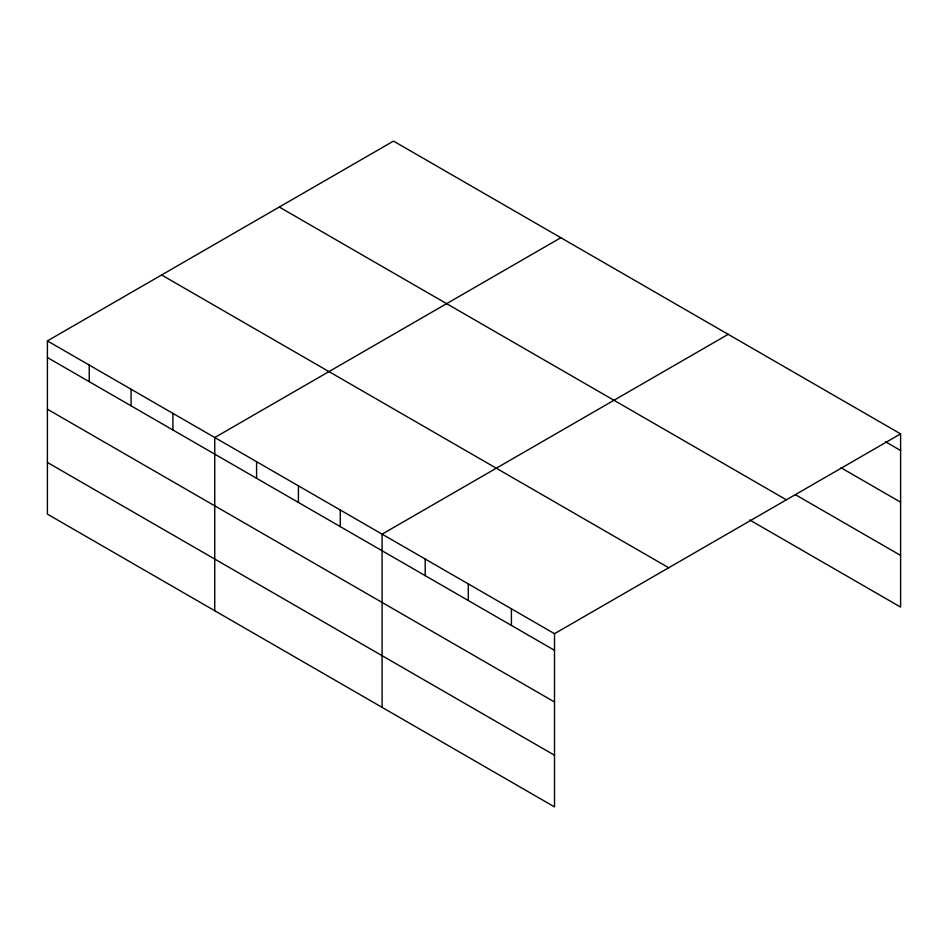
<?xml version="1.0" encoding="UTF-8"?>
<svg xmlns="http://www.w3.org/2000/svg" width="948" height="948" viewBox="0 0 948 948"><rect width="100%" height="100%" fill="white"/><g stroke="black" fill="none" stroke-linecap="round" stroke-linejoin="round"><path stroke-width="1.42" d="M47.4 340.913L554.509 633.691L554.509 806.902L47.4 514.124L47.4 340.913L393.491 141.098L900.6 433.876L900.6 607.087L749.738 519.978M560.837 237.723L214.746 437.538L214.746 610.737M728.183 334.336L382.091 534.151L382.091 707.35M554.509 633.691L900.6 433.876M885.385 441.709L900.6 450.49M841.018 467.767L900.6 502.167M795.372 494.655L900.6 555.409M279.281 207.043L786.39 499.821M161.61 274.979L668.719 567.757M47.4 357.526L554.509 650.304M47.4 409.204L554.509 701.982M47.4 462.446L554.509 755.224M511.41 608.806L511.41 625.419M468.3 583.921L468.3 600.534M425.202 559.036L425.202 575.649M340.261 510L340.261 526.614M298.419 485.838L298.419 502.452M256.588 461.688L256.588 478.302M172.915 413.375L172.915 429.989M131.073 389.225L131.073 405.839M89.242 365.075L89.242 381.689"/></g></svg>
